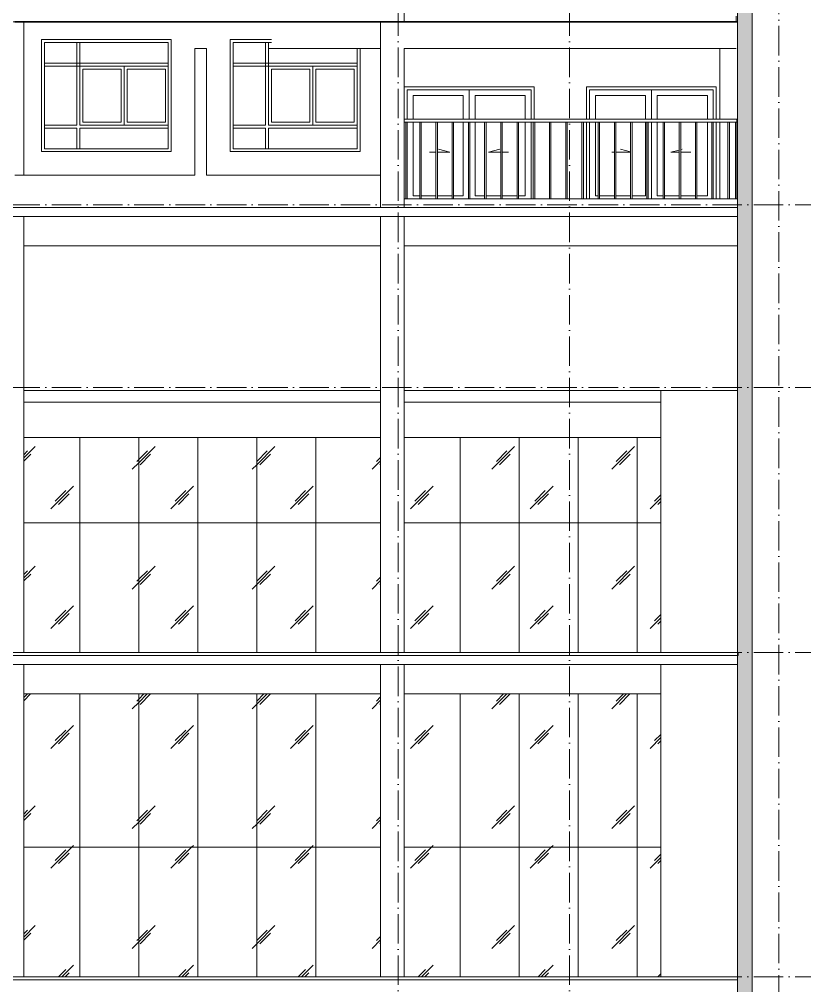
# Model space of a CAD drawing. Header units: millimetres. Extents: x -12680 to 112808, y -16580 to 93550.
# Drawn here: x 10576 to 23889, y 5350 to 21745 of the extents above; entities that cross this region are included whole.
import ezdxf

# ---------------------------------------------------------------- set-up
doc = ezdxf.new("R2010")
doc.units = ezdxf.units.MM
doc.linetypes.add('Grid Line', pattern=[14, 10, -2, 0, -2])
for name, color, linetype, lineweight in [('CUA', 31, 'Continuous', 9), ('HATCH-TUONG', 152, 'Continuous', 9), ('KINH', 152, 'Continuous', 5), ('NET CAT', 3, 'Continuous', 5), ('NET CATConcrete', 3, 'Continuous', 5), ('NET THAY 1', 41, 'Continuous', 5), ('NET THAY 2', 55, 'Continuous', 5), ('NET-CAT', 3, 'Continuous', 9), ('NET-THAY', 2, 'Continuous', 15), ('TRUC', 225, 'Continuous', 5)]:
    doc.layers.add(name, color=color, linetype=linetype, lineweight=lineweight)
pattern_1 = [(45, (43100.6, 40601.6), (0, 2032), [253.59, -2620.09]), (45, (43045.4, 40656.7), (0, 2032), [253.59, -2620.09]), (45, (42969.5, 40525.7), (0, 2032), [546.2, -2327.48]), (45, (41718.8, 41963), (0, 2032), [253.59, -2620.09]), (45, (41663.6, 42018.2), (0, 2032), [253.59, -2620.09]), (45, (41587.8, 41887.1), (0, 2032), [546.2, -2327.48])]

# ---------------------------------------------------------------- blocks, each defined once
blk = doc.blocks.new('System Panel - Glazed-V70-MẶT CẮT B-B')
at = {"layer": 'KINH'}
h = blk.add_hatch(dxfattribs=at)
h.set_pattern_fill('FP_5', color=256, style=0, pattern_type=2)
h.set_pattern_definition(pattern_1)
h.paths.add_polyline_path([(11600, 5500), (11600, 7700), (10651, 7700), (10651, 5500)], flags=0)
at = {"layer": 'KINH', "color": 7}
for p, q in [((11600, 7700), (10651, 7700)), ((11600, 5500), (11600, 7700))]:
    blk.add_line(p, q, dxfattribs=at)
blk = doc.blocks.new('System Panel - Glazed-V71-MẶT CẮT B-B')
at = {"layer": 'KINH'}
h = blk.add_hatch(dxfattribs=at)
h.set_pattern_fill('FP_5', color=256, style=0, pattern_type=2)
h.set_pattern_definition(pattern_1)
h.paths.add_polyline_path([(18051, 5500), (18051, 7700), (17101, 7700), (17101, 5500)], flags=0)
at = {"layer": 'KINH', "color": 7}
for p, q in [((18051, 7700), (17101, 7700)), ((18051, 5500), (18051, 7700))]:
    blk.add_line(p, q, dxfattribs=at)
blk = doc.blocks.new('System Panel - Glazed-V75-MẶT CẮT B-B')
at = {"layer": 'KINH'}
h = blk.add_hatch(dxfattribs=at)
h.set_pattern_fill('FP_5', color=256, style=0, pattern_type=2)
h.set_pattern_definition(pattern_1)
h.paths.add_polyline_path([(12600, 5500), (12600, 7700), (11600, 7700), (11600, 5500)], flags=0)
at = {"layer": 'KINH', "color": 7}
for p, q in [((12600, 7700), (11600, 7700)), ((11600, 7700), (11600, 5500)), ((12600, 5500), (12600, 7700))]:
    blk.add_line(p, q, dxfattribs=at)
blk = doc.blocks.new('System Panel - Glazed-V76-MẶT CẮT B-B')
at = {"layer": 'KINH'}
h = blk.add_hatch(dxfattribs=at)
h.set_pattern_fill('FP_5', color=256, style=0, pattern_type=2)
h.set_pattern_definition(pattern_1)
h.paths.add_polyline_path([(13600, 5500), (13600, 7700), (12600, 7700), (12600, 5500)], flags=0)
at = {"layer": 'KINH', "color": 7}
for p, q in [((13600, 7700), (12600, 7700)), ((12600, 7700), (12600, 5500)), ((13600, 5500), (13600, 7700))]:
    blk.add_line(p, q, dxfattribs=at)
blk = doc.blocks.new('System Panel - Glazed-V77-MẶT CẮT B-B')
at = {"layer": 'KINH'}
h = blk.add_hatch(dxfattribs=at)
h.set_pattern_fill('FP_5', color=256, style=0, pattern_type=2)
h.set_pattern_definition(pattern_1)
h.paths.add_polyline_path([(14600, 5500), (14600, 7700), (13600, 7700), (13600, 5500)], flags=0)
at = {"layer": 'KINH', "color": 7}
for p, q in [((14600, 7700), (13600, 7700)), ((13600, 7700), (13600, 5500)), ((14600, 5500), (14600, 7700))]:
    blk.add_line(p, q, dxfattribs=at)
blk = doc.blocks.new('System Panel - Glazed-V78-MẶT CẮT B-B')
at = {"layer": 'KINH'}
h = blk.add_hatch(dxfattribs=at)
h.set_pattern_fill('FP_5', color=256, style=0, pattern_type=2)
h.set_pattern_definition(pattern_1)
h.paths.add_polyline_path([(15600, 5500), (15600, 7700), (14600, 7700), (14600, 5500)], flags=0)
at = {"layer": 'KINH', "color": 7}
for p, q in [((15600, 7700), (14600, 7700)), ((14600, 7700), (14600, 5500)), ((15600, 5500), (15600, 7700))]:
    blk.add_line(p, q, dxfattribs=at)
blk = doc.blocks.new('System Panel - Glazed-523572-MẶT CẮT B-B')
at = {"layer": 'KINH'}
h = blk.add_hatch(dxfattribs=at)
h.set_pattern_fill('FP_5', color=256, style=0, pattern_type=2)
h.set_pattern_definition(pattern_1)
h.paths.add_polyline_path([(16600, 5500), (16701, 5500), (16701, 7700), (15600, 7700), (15600, 5500)], flags=0)
at = {"layer": 'KINH', "color": 7}
for p, q in [((16600, 7700), (15600, 7700)), ((15600, 7700), (15600, 5500)), ((16701, 7700), (16600, 7700))]:
    blk.add_line(p, q, dxfattribs=at)
blk = doc.blocks.new('System Panel - Glazed-V79-MẶT CẮT B-B')
at = {"layer": 'KINH'}
h = blk.add_hatch(dxfattribs=at)
h.set_pattern_fill('FP_5', color=256, style=0, pattern_type=2)
h.set_pattern_definition(pattern_1)
h.paths.add_polyline_path([(19051, 5500), (19051, 7700), (18051, 7700), (18051, 5500)], flags=0)
at = {"layer": 'KINH', "color": 7}
for p, q in [((19051, 7700), (18051, 7700)), ((18051, 7700), (18051, 5500)), ((19051, 5500), (19051, 7700))]:
    blk.add_line(p, q, dxfattribs=at)
blk = doc.blocks.new('System Panel - Glazed-V80-MẶT CẮT B-B')
at = {"layer": 'KINH'}
h = blk.add_hatch(dxfattribs=at)
h.set_pattern_fill('FP_5', color=256, style=0, pattern_type=2)
h.set_pattern_definition(pattern_1)
h.paths.add_polyline_path([(20051, 5500), (20051, 7700), (19051, 7700), (19051, 5500)], flags=0)
at = {"layer": 'KINH', "color": 7}
for p, q in [((20051, 7700), (19051, 7700)), ((19051, 7700), (19051, 5500)), ((20051, 5500), (20051, 7700))]:
    blk.add_line(p, q, dxfattribs=at)
blk = doc.blocks.new('System Panel - Glazed-V81-MẶT CẮT B-B')
at = {"layer": 'KINH'}
h = blk.add_hatch(dxfattribs=at)
h.set_pattern_fill('FP_5', color=256, style=0, pattern_type=2)
h.set_pattern_definition(pattern_1)
h.paths.add_polyline_path([(21051, 5500), (21051, 7700), (20051, 7700), (20051, 5500)], flags=0)
at = {"layer": 'KINH', "color": 7}
for p, q in [((21051, 7700), (20051, 7700)), ((20051, 7700), (20051, 5500)), ((21051, 5500), (21051, 7700))]:
    blk.add_line(p, q, dxfattribs=at)
blk = doc.blocks.new('System Panel - Glazed-V82-MẶT CẮT B-B')
at = {"layer": 'KINH'}
h = blk.add_hatch(dxfattribs=at)
h.set_pattern_fill('FP_5', color=256, style=0, pattern_type=2)
h.set_pattern_definition(pattern_1)
h.paths.add_polyline_path([(21051, 5500), (21451, 5500), (21451, 7700), (21051, 7700)], flags=0)
at = {"layer": 'KINH', "color": 7}
for p, q in [((21451, 7700), (21051, 7700)), ((21051, 7700), (21051, 5500))]:
    blk.add_line(p, q, dxfattribs=at)
blk = doc.blocks.new('System Panel - Glazed-V85-MẶT CẮT B-B')
at = {"layer": 'KINH'}
h = blk.add_hatch(dxfattribs=at)
h.set_pattern_fill('FP_5', color=256, style=0, pattern_type=2)
h.set_pattern_definition(pattern_1)
h.paths.add_polyline_path([(18051, 7700), (18051, 10300), (17101, 10300), (17101, 7700)], flags=0)
at = {"layer": 'KINH', "color": 7}
for p, q in [((18051, 7700), (18051, 10300)), ((17101, 7700), (18051, 7700))]:
    blk.add_line(p, q, dxfattribs=at)
blk = doc.blocks.new('System Panel - Glazed-V86-MẶT CẮT B-B')
at = {"layer": 'KINH'}
h = blk.add_hatch(dxfattribs=at)
h.set_pattern_fill('FP_5', color=256, style=0, pattern_type=2)
h.set_pattern_definition(pattern_1)
h.paths.add_polyline_path([(19051, 7700), (19051, 10300), (18051, 10300), (18051, 7700)], flags=0)
at = {"layer": 'KINH', "color": 7}
for p, q in [((18051, 10300), (18051, 7700)), ((19051, 7700), (19051, 10300)), ((18051, 7700), (19051, 7700))]:
    blk.add_line(p, q, dxfattribs=at)
blk = doc.blocks.new('System Panel - Glazed-V87-MẶT CẮT B-B')
at = {"layer": 'KINH'}
h = blk.add_hatch(dxfattribs=at)
h.set_pattern_fill('FP_5', color=256, style=0, pattern_type=2)
h.set_pattern_definition(pattern_1)
h.paths.add_polyline_path([(20051, 7700), (20051, 10300), (19051, 10300), (19051, 7700)], flags=0)
at = {"layer": 'KINH', "color": 7}
for p, q in [((19051, 10300), (19051, 7700)), ((20051, 7700), (20051, 10300)), ((19051, 7700), (20051, 7700))]:
    blk.add_line(p, q, dxfattribs=at)
blk = doc.blocks.new('System Panel - Glazed-V88-MẶT CẮT B-B')
at = {"layer": 'KINH'}
h = blk.add_hatch(dxfattribs=at)
h.set_pattern_fill('FP_5', color=256, style=0, pattern_type=2)
h.set_pattern_definition(pattern_1)
h.paths.add_polyline_path([(21051, 7700), (21051, 10300), (20051, 10300), (20051, 7700)], flags=0)
at = {"layer": 'KINH', "color": 7}
for p, q in [((20051, 10300), (20051, 7700)), ((21051, 7700), (21051, 10300)), ((20051, 7700), (21051, 7700))]:
    blk.add_line(p, q, dxfattribs=at)
blk = doc.blocks.new('System Panel - Glazed-V89-MẶT CẮT B-B')
at = {"layer": 'KINH'}
h = blk.add_hatch(dxfattribs=at)
h.set_pattern_fill('FP_5', color=256, style=0, pattern_type=2)
h.set_pattern_definition(pattern_1)
h.paths.add_polyline_path([(21051, 7700), (21451, 7700), (21451, 10300), (21051, 10300)], flags=0)
at = {"layer": 'KINH', "color": 7}
for p, q in [((21051, 10300), (21051, 7700)), ((21051, 7700), (21451, 7700))]:
    blk.add_line(p, q, dxfattribs=at)
blk = doc.blocks.new('System Panel - Glazed-V90-MẶT CẮT B-B')
at = {"layer": 'KINH'}
h = blk.add_hatch(dxfattribs=at)
h.set_pattern_fill('FP_5', color=256, style=0, pattern_type=2)
h.set_pattern_definition(pattern_1)
h.paths.add_polyline_path([(11600, 7700), (11600, 10300), (10651, 10300), (10651, 7700)], flags=0)
at = {"layer": 'KINH', "color": 7}
for p, q in [((11600, 7700), (11600, 10300)), ((10651, 7700), (11600, 7700))]:
    blk.add_line(p, q, dxfattribs=at)
blk = doc.blocks.new('System Panel - Glazed-V91-MẶT CẮT B-B')
at = {"layer": 'KINH'}
h = blk.add_hatch(dxfattribs=at)
h.set_pattern_fill('FP_5', color=256, style=0, pattern_type=2)
h.set_pattern_definition(pattern_1)
h.paths.add_polyline_path([(12600, 7700), (12600, 10300), (11600, 10300), (11600, 7700)], flags=0)
at = {"layer": 'KINH', "color": 7}
for p, q in [((11600, 10300), (11600, 7700)), ((12600, 7700), (12600, 10300)), ((11600, 7700), (12600, 7700))]:
    blk.add_line(p, q, dxfattribs=at)
blk = doc.blocks.new('System Panel - Glazed-V92-MẶT CẮT B-B')
at = {"layer": 'KINH'}
h = blk.add_hatch(dxfattribs=at)
h.set_pattern_fill('FP_5', color=256, style=0, pattern_type=2)
h.set_pattern_definition(pattern_1)
h.paths.add_polyline_path([(13600, 7700), (13600, 10300), (12600, 10300), (12600, 7700)], flags=0)
at = {"layer": 'KINH', "color": 7}
for p, q in [((12600, 10300), (12600, 7700)), ((13600, 7700), (13600, 10300)), ((12600, 7700), (13600, 7700))]:
    blk.add_line(p, q, dxfattribs=at)
blk = doc.blocks.new('System Panel - Glazed-V93-MẶT CẮT B-B')
at = {"layer": 'KINH'}
h = blk.add_hatch(dxfattribs=at)
h.set_pattern_fill('FP_5', color=256, style=0, pattern_type=2)
h.set_pattern_definition(pattern_1)
h.paths.add_polyline_path([(14600, 7700), (14600, 10300), (13600, 10300), (13600, 7700)], flags=0)
at = {"layer": 'KINH', "color": 7}
for p, q in [((13600, 10300), (13600, 7700)), ((14600, 7700), (14600, 10300)), ((13600, 7700), (14600, 7700))]:
    blk.add_line(p, q, dxfattribs=at)
blk = doc.blocks.new('System Panel - Glazed-V94-MẶT CẮT B-B')
at = {"layer": 'KINH'}
h = blk.add_hatch(dxfattribs=at)
h.set_pattern_fill('FP_5', color=256, style=0, pattern_type=2)
h.set_pattern_definition(pattern_1)
h.paths.add_polyline_path([(15600, 7700), (15600, 10300), (14600, 10300), (14600, 7700)], flags=0)
at = {"layer": 'KINH', "color": 7}
for p, q in [((14600, 10300), (14600, 7700)), ((15600, 7700), (15600, 10300)), ((14600, 7700), (15600, 7700))]:
    blk.add_line(p, q, dxfattribs=at)
blk = doc.blocks.new('System Panel - Glazed-523573-MẶT CẮT B-B')
at = {"layer": 'KINH'}
h = blk.add_hatch(dxfattribs=at)
h.set_pattern_fill('FP_5', color=256, style=0, pattern_type=2)
h.set_pattern_definition(pattern_1)
h.paths.add_polyline_path([(16701, 7700), (16701, 10300), (15600, 10300), (15600, 7700), (16600, 7700)], flags=0)
at = {"layer": 'KINH', "color": 7}
for p, q in [((15600, 10300), (15600, 7700)), ((15600, 7700), (16600, 7700)), ((16600, 7700), (16701, 7700))]:
    blk.add_line(p, q, dxfattribs=at)
blk = doc.blocks.new('System Panel - Glazed-V162-MẶT CẮT B-B')
at = {"layer": 'KINH'}
h = blk.add_hatch(dxfattribs=at)
h.set_pattern_fill('FP_5', color=256, style=0, pattern_type=2)
h.set_pattern_definition(pattern_1)
h.paths.add_polyline_path([(11601, 11000), (11601, 13200), (10651, 13200), (10651, 11000)], flags=0)
at = {"layer": 'KINH', "color": 7}
for p, q in [((11601, 13200), (10651, 13200)), ((11601, 11000), (11601, 13200))]:
    blk.add_line(p, q, dxfattribs=at)
blk = doc.blocks.new('System Panel - Glazed-V163-MẶT CẮT B-B')
at = {"layer": 'KINH'}
h = blk.add_hatch(dxfattribs=at)
h.set_pattern_fill('FP_5', color=256, style=0, pattern_type=2)
h.set_pattern_definition(pattern_1)
h.paths.add_polyline_path([(18050, 11000), (18050, 13200), (17101, 13200), (17101, 11000)], flags=0)
at = {"layer": 'KINH', "color": 7}
for p, q in [((18050, 13200), (17101, 13200)), ((18050, 11000), (18050, 13200))]:
    blk.add_line(p, q, dxfattribs=at)
blk = doc.blocks.new('System Panel - Glazed-V168-MẶT CẮT B-B')
at = {"layer": 'KINH'}
h = blk.add_hatch(dxfattribs=at)
h.set_pattern_fill('FP_5', color=256, style=0, pattern_type=2)
h.set_pattern_definition(pattern_1)
h.paths.add_polyline_path([(12601, 11000), (12601, 13200), (11601, 13200), (11601, 11000)], flags=0)
at = {"layer": 'KINH', "color": 7}
for p, q in [((12601, 13200), (11601, 13200)), ((11601, 13200), (11601, 11000)), ((12601, 11000), (12601, 13200))]:
    blk.add_line(p, q, dxfattribs=at)
blk = doc.blocks.new('System Panel - Glazed-V169-MẶT CẮT B-B')
at = {"layer": 'KINH'}
h = blk.add_hatch(dxfattribs=at)
h.set_pattern_fill('FP_5', color=256, style=0, pattern_type=2)
h.set_pattern_definition(pattern_1)
h.paths.add_polyline_path([(13601, 11000), (13601, 13200), (12601, 13200), (12601, 11000)], flags=0)
at = {"layer": 'KINH', "color": 7}
for p, q in [((13601, 13200), (12601, 13200)), ((12601, 13200), (12601, 11000)), ((13601, 11000), (13601, 13200))]:
    blk.add_line(p, q, dxfattribs=at)
blk = doc.blocks.new('System Panel - Glazed-V170-MẶT CẮT B-B')
at = {"layer": 'KINH'}
h = blk.add_hatch(dxfattribs=at)
h.set_pattern_fill('FP_5', color=256, style=0, pattern_type=2)
h.set_pattern_definition(pattern_1)
h.paths.add_polyline_path([(14601, 11000), (14601, 13200), (13601, 13200), (13601, 11000)], flags=0)
at = {"layer": 'KINH', "color": 7}
for p, q in [((14601, 13200), (13601, 13200)), ((13601, 13200), (13601, 11000)), ((14601, 11000), (14601, 13200))]:
    blk.add_line(p, q, dxfattribs=at)
blk = doc.blocks.new('System Panel - Glazed-V171-MẶT CẮT B-B')
at = {"layer": 'KINH'}
h = blk.add_hatch(dxfattribs=at)
h.set_pattern_fill('FP_5', color=256, style=0, pattern_type=2)
h.set_pattern_definition(pattern_1)
h.paths.add_polyline_path([(15601, 11000), (15601, 13200), (14601, 13200), (14601, 11000)], flags=0)
at = {"layer": 'KINH', "color": 7}
for p, q in [((15601, 13200), (14601, 13200)), ((14601, 13200), (14601, 11000)), ((15601, 11000), (15601, 13200))]:
    blk.add_line(p, q, dxfattribs=at)
blk = doc.blocks.new('System Panel - Glazed-523004-MẶT CẮT B-B')
at = {"layer": 'KINH'}
h = blk.add_hatch(dxfattribs=at)
h.set_pattern_fill('FP_5', color=256, style=0, pattern_type=2)
h.set_pattern_definition(pattern_1)
h.paths.add_polyline_path([(16601, 11000), (16701, 11000), (16701, 13200), (15601, 13200), (15601, 11000)], flags=0)
at = {"layer": 'KINH', "color": 7}
for p, q in [((16601, 13200), (15601, 13200)), ((15601, 13200), (15601, 11000)), ((16701, 13200), (16601, 13200))]:
    blk.add_line(p, q, dxfattribs=at)
blk = doc.blocks.new('System Panel - Glazed-V172-MẶT CẮT B-B')
at = {"layer": 'KINH'}
h = blk.add_hatch(dxfattribs=at)
h.set_pattern_fill('FP_5', color=256, style=0, pattern_type=2)
h.set_pattern_definition(pattern_1)
h.paths.add_polyline_path([(19050, 11000), (19050, 13200), (18050, 13200), (18050, 11000)], flags=0)
at = {"layer": 'KINH', "color": 7}
for p, q in [((19050, 13200), (18050, 13200)), ((18050, 13200), (18050, 11000)), ((19050, 11000), (19050, 13200))]:
    blk.add_line(p, q, dxfattribs=at)
blk = doc.blocks.new('System Panel - Glazed-V173-MẶT CẮT B-B')
at = {"layer": 'KINH'}
h = blk.add_hatch(dxfattribs=at)
h.set_pattern_fill('FP_5', color=256, style=0, pattern_type=2)
h.set_pattern_definition(pattern_1)
h.paths.add_polyline_path([(20050, 11000), (20050, 13200), (19050, 13200), (19050, 11000)], flags=0)
at = {"layer": 'KINH', "color": 7}
for p, q in [((20050, 13200), (19050, 13200)), ((19050, 13200), (19050, 11000)), ((20050, 11000), (20050, 13200))]:
    blk.add_line(p, q, dxfattribs=at)
blk = doc.blocks.new('System Panel - Glazed-V174-MẶT CẮT B-B')
at = {"layer": 'KINH'}
h = blk.add_hatch(dxfattribs=at)
h.set_pattern_fill('FP_5', color=256, style=0, pattern_type=2)
h.set_pattern_definition(pattern_1)
h.paths.add_polyline_path([(21050, 11000), (21050, 13200), (20050, 13200), (20050, 11000)], flags=0)
at = {"layer": 'KINH', "color": 7}
for p, q in [((21050, 13200), (20050, 13200)), ((20050, 13200), (20050, 11000)), ((21050, 11000), (21050, 13200))]:
    blk.add_line(p, q, dxfattribs=at)
blk = doc.blocks.new('System Panel - Glazed-V175-MẶT CẮT B-B')
at = {"layer": 'KINH'}
h = blk.add_hatch(dxfattribs=at)
h.set_pattern_fill('FP_5', color=256, style=0, pattern_type=2)
h.set_pattern_definition(pattern_1)
h.paths.add_polyline_path([(21050, 11000), (21451, 11000), (21451, 13200), (21050, 13200)], flags=0)
at = {"layer": 'KINH', "color": 7}
for p, q in [((21451, 13200), (21050, 13200)), ((21050, 13200), (21050, 11000))]:
    blk.add_line(p, q, dxfattribs=at)
blk = doc.blocks.new('System Panel - Glazed-V179-MẶT CẮT B-B')
at = {"layer": 'KINH'}
h = blk.add_hatch(dxfattribs=at)
h.set_pattern_fill('FP_5', color=256, style=0, pattern_type=2)
h.set_pattern_definition(pattern_1)
h.paths.add_polyline_path([(18050, 13200), (18050, 14650), (17101, 14650), (17101, 13200)], flags=0)
at = {"layer": 'KINH', "color": 7}
for p, q in [((18050, 13200), (18050, 14650)), ((17101, 13200), (18050, 13200))]:
    blk.add_line(p, q, dxfattribs=at)
blk = doc.blocks.new('System Panel - Glazed-V180-MẶT CẮT B-B')
at = {"layer": 'KINH'}
h = blk.add_hatch(dxfattribs=at)
h.set_pattern_fill('FP_5', color=256, style=0, pattern_type=2)
h.set_pattern_definition(pattern_1)
h.paths.add_polyline_path([(19050, 13200), (19050, 14650), (18050, 14650), (18050, 13200)], flags=0)
at = {"layer": 'KINH', "color": 7}
for p, q in [((18050, 14650), (18050, 13200)), ((19050, 13200), (19050, 14650)), ((18050, 13200), (19050, 13200))]:
    blk.add_line(p, q, dxfattribs=at)
blk = doc.blocks.new('System Panel - Glazed-V181-MẶT CẮT B-B')
at = {"layer": 'KINH'}
h = blk.add_hatch(dxfattribs=at)
h.set_pattern_fill('FP_5', color=256, style=0, pattern_type=2)
h.set_pattern_definition(pattern_1)
h.paths.add_polyline_path([(20050, 13200), (20050, 14650), (19050, 14650), (19050, 13200)], flags=0)
at = {"layer": 'KINH', "color": 7}
for p, q in [((19050, 14650), (19050, 13200)), ((20050, 13200), (20050, 14650)), ((19050, 13200), (20050, 13200))]:
    blk.add_line(p, q, dxfattribs=at)
blk = doc.blocks.new('System Panel - Glazed-V182-MẶT CẮT B-B')
at = {"layer": 'KINH'}
h = blk.add_hatch(dxfattribs=at)
h.set_pattern_fill('FP_5', color=256, style=0, pattern_type=2)
h.set_pattern_definition(pattern_1)
h.paths.add_polyline_path([(21050, 13200), (21050, 14650), (20050, 14650), (20050, 13200)], flags=0)
at = {"layer": 'KINH', "color": 7}
for p, q in [((20050, 14650), (20050, 13200)), ((21050, 13200), (21050, 14650)), ((20050, 13200), (21050, 13200))]:
    blk.add_line(p, q, dxfattribs=at)
blk = doc.blocks.new('System Panel - Glazed-V183-MẶT CẮT B-B')
at = {"layer": 'KINH'}
h = blk.add_hatch(dxfattribs=at)
h.set_pattern_fill('FP_5', color=256, style=0, pattern_type=2)
h.set_pattern_definition(pattern_1)
h.paths.add_polyline_path([(21050, 13200), (21451, 13200), (21451, 14650), (21050, 14650)], flags=0)
at = {"layer": 'KINH', "color": 7}
for p, q in [((21050, 14650), (21050, 13200)), ((21050, 13200), (21451, 13200))]:
    blk.add_line(p, q, dxfattribs=at)
blk = doc.blocks.new('System Panel - Glazed-V184-MẶT CẮT B-B')
at = {"layer": 'KINH'}
h = blk.add_hatch(dxfattribs=at)
h.set_pattern_fill('FP_5', color=256, style=0, pattern_type=2)
h.set_pattern_definition(pattern_1)
h.paths.add_polyline_path([(11601, 13200), (11601, 14650), (10651, 14650), (10651, 13200)], flags=0)
at = {"layer": 'KINH', "color": 7}
for p, q in [((11601, 13200), (11601, 14650)), ((10651, 13200), (11601, 13200))]:
    blk.add_line(p, q, dxfattribs=at)
blk = doc.blocks.new('System Panel - Glazed-V185-MẶT CẮT B-B')
at = {"layer": 'KINH'}
h = blk.add_hatch(dxfattribs=at)
h.set_pattern_fill('FP_5', color=256, style=0, pattern_type=2)
h.set_pattern_definition(pattern_1)
h.paths.add_polyline_path([(12601, 13200), (12601, 14650), (11601, 14650), (11601, 13200)], flags=0)
at = {"layer": 'KINH', "color": 7}
for p, q in [((11601, 14650), (11601, 13200)), ((12601, 13200), (12601, 14650)), ((11601, 13200), (12601, 13200))]:
    blk.add_line(p, q, dxfattribs=at)
blk = doc.blocks.new('System Panel - Glazed-V186-MẶT CẮT B-B')
at = {"layer": 'KINH'}
h = blk.add_hatch(dxfattribs=at)
h.set_pattern_fill('FP_5', color=256, style=0, pattern_type=2)
h.set_pattern_definition(pattern_1)
h.paths.add_polyline_path([(13601, 13200), (13601, 14650), (12601, 14650), (12601, 13200)], flags=0)
at = {"layer": 'KINH', "color": 7}
for p, q in [((12601, 14650), (12601, 13200)), ((13601, 13200), (13601, 14650)), ((12601, 13200), (13601, 13200))]:
    blk.add_line(p, q, dxfattribs=at)
blk = doc.blocks.new('System Panel - Glazed-V187-MẶT CẮT B-B')
at = {"layer": 'KINH'}
h = blk.add_hatch(dxfattribs=at)
h.set_pattern_fill('FP_5', color=256, style=0, pattern_type=2)
h.set_pattern_definition(pattern_1)
h.paths.add_polyline_path([(14601, 13200), (14601, 14650), (13601, 14650), (13601, 13200)], flags=0)
at = {"layer": 'KINH', "color": 7}
for p, q in [((13601, 14650), (13601, 13200)), ((14601, 13200), (14601, 14650)), ((13601, 13200), (14601, 13200))]:
    blk.add_line(p, q, dxfattribs=at)
blk = doc.blocks.new('System Panel - Glazed-V188-MẶT CẮT B-B')
at = {"layer": 'KINH'}
h = blk.add_hatch(dxfattribs=at)
h.set_pattern_fill('FP_5', color=256, style=0, pattern_type=2)
h.set_pattern_definition(pattern_1)
h.paths.add_polyline_path([(15601, 13200), (15601, 14650), (14601, 14650), (14601, 13200)], flags=0)
at = {"layer": 'KINH', "color": 7}
for p, q in [((14601, 14650), (14601, 13200)), ((15601, 13200), (15601, 14650)), ((14601, 13200), (15601, 13200))]:
    blk.add_line(p, q, dxfattribs=at)
blk = doc.blocks.new('System Panel - Glazed-610719-MẶT CẮT B-B')
at = {"layer": 'KINH'}
h = blk.add_hatch(dxfattribs=at)
h.set_pattern_fill('FP_5', color=256, style=0, pattern_type=2)
h.set_pattern_definition(pattern_1)
h.paths.add_polyline_path([(15601, 13200), (16701, 13200), (16701, 14650), (15601, 14650)], flags=0)
at = {"layer": 'KINH', "color": 7}
for p, q in [((15601, 14650), (15601, 13200)), ((15601, 13200), (16601, 13200)), ((16601, 13200), (16701, 13200))]:
    blk.add_line(p, q, dxfattribs=at)
blk = doc.blocks.new('ALC1807-ASCENT PLAZA-TANG 1_2_rvt-1-MẶT CẮT B-B')
at = {"layer": 'NET-CAT', "lineweight": 15}
for p, q in [((22761, 11000), (2881, 11000)), ((22761, 10950), (22761, 11000)), ((2881, 10950), (22761, 10950)), ((22751, 5500), (2896, 5500)), ((2896, 5450), (22751, 5450)), ((22751, 5450), (22751, 5500))]:
    blk.add_line(p, q, dxfattribs=at)
at = {"layer": 'NET-THAY', "color": 10}
for p, q in [((10651, 15450), (16701, 15450)), ((17101, 15450), (21451, 15450)), ((21451, 11000), (21451, 15450)), ((21451, 15450), (21651, 15450)), ((22751, 15450), (21651, 15450)), ((21451, 5500), (21451, 10800))]:
    blk.add_line(p, q, dxfattribs=at)
at = {"color": 250, "lineweight": 9}
for name in ['System Panel - Glazed-V184-MẶT CẮT B-B', 'System Panel - Glazed-V185-MẶT CẮT B-B', 'System Panel - Glazed-V186-MẶT CẮT B-B', 'System Panel - Glazed-V187-MẶT CẮT B-B', 'System Panel - Glazed-V188-MẶT CẮT B-B', 'System Panel - Glazed-610719-MẶT CẮT B-B', 'System Panel - Glazed-V179-MẶT CẮT B-B', 'System Panel - Glazed-V180-MẶT CẮT B-B', 'System Panel - Glazed-V181-MẶT CẮT B-B', 'System Panel - Glazed-V182-MẶT CẮT B-B', 'System Panel - Glazed-V183-MẶT CẮT B-B', 'System Panel - Glazed-V162-MẶT CẮT B-B', 'System Panel - Glazed-V168-MẶT CẮT B-B', 'System Panel - Glazed-V169-MẶT CẮT B-B', 'System Panel - Glazed-V170-MẶT CẮT B-B', 'System Panel - Glazed-V171-MẶT CẮT B-B', 'System Panel - Glazed-523004-MẶT CẮT B-B', 'System Panel - Glazed-V163-MẶT CẮT B-B', 'System Panel - Glazed-V172-MẶT CẮT B-B', 'System Panel - Glazed-V173-MẶT CẮT B-B', 'System Panel - Glazed-V174-MẶT CẮT B-B', 'System Panel - Glazed-V175-MẶT CẮT B-B', 'System Panel - Glazed-V90-MẶT CẮT B-B', 'System Panel - Glazed-V91-MẶT CẮT B-B', 'System Panel - Glazed-V92-MẶT CẮT B-B', 'System Panel - Glazed-V93-MẶT CẮT B-B', 'System Panel - Glazed-V94-MẶT CẮT B-B', 'System Panel - Glazed-523573-MẶT CẮT B-B', 'System Panel - Glazed-V85-MẶT CẮT B-B', 'System Panel - Glazed-V86-MẶT CẮT B-B', 'System Panel - Glazed-V87-MẶT CẮT B-B', 'System Panel - Glazed-V88-MẶT CẮT B-B', 'System Panel - Glazed-V89-MẶT CẮT B-B', 'System Panel - Glazed-V70-MẶT CẮT B-B', 'System Panel - Glazed-V75-MẶT CẮT B-B', 'System Panel - Glazed-V76-MẶT CẮT B-B', 'System Panel - Glazed-V77-MẶT CẮT B-B', 'System Panel - Glazed-V78-MẶT CẮT B-B', 'System Panel - Glazed-523572-MẶT CẮT B-B', 'System Panel - Glazed-V71-MẶT CẮT B-B', 'System Panel - Glazed-V79-MẶT CẮT B-B', 'System Panel - Glazed-V80-MẶT CẮT B-B', 'System Panel - Glazed-V81-MẶT CẮT B-B', 'System Panel - Glazed-V82-MẶT CẮT B-B']:
    blk.add_blockref(name, (0, 0), dxfattribs=at)
blk = doc.blocks.new('CUA LO GIA _LUA_ - CUA LO GIA _LUA_-842744-MẶT CẮT B-B')
at = {"layer": 'CUA', "color": 250}
for p, q in [((19301, 20600), (17101, 20600)), ((18201, 20550), (17151, 20550)), ((17151, 20050), (17151, 20550)), ((17151, 20550), (17151, 20050)), ((17151, 20550), (19251, 20550)), ((18201, 20550), (18201, 20050)), ((19251, 20050), (19251, 20550)), ((19301, 20600), (19301, 20050)), ((17251, 20450), (17251, 20050)), ((17251, 20450), (18101, 20450)), ((18101, 20050), (18101, 20450)), ((18301, 20450), (19151, 20450)), ((18301, 20450), (18301, 20050)), ((19151, 20050), (19151, 20450)), ((17151, 18700), (17151, 20000)), ((17151, 20000), (17151, 18700)), ((17251, 20000), (17251, 18750)), ((18101, 18750), (18101, 20000)), ((18301, 20000), (18301, 18750)), ((19151, 18750), (19151, 20000)), ((19251, 18700), (19251, 20000)), ((17872, 19489), (17679, 19540)), ((18529, 19489), (18722, 19540)), ((17532, 19489), (17638, 19489)), ((17663, 19489), (17872, 19489)), ((18738, 19489), (18529, 19489)), ((18869, 19489), (18763, 19489)), ((17251, 18750), (17363, 18750)), ((17388, 18750), (17638, 18750)), ((17663, 18750), (17913, 18750)), ((17938, 18750), (18101, 18750)), ((18301, 18750), (18463, 18750)), ((18488, 18750), (18738, 18750)), ((18763, 18750), (19013, 18750)), ((19038, 18750), (19151, 18750))]:
    blk.add_line(p, q, dxfattribs=at)
blk = doc.blocks.new('CUA LO GIA _LUA_ - CUA LO GIA _LUA_-V284-MẶT CẮT B-B')
at = {"layer": 'CUA', "color": 250}
for p, q in [((22391, 20600), (20191, 20600)), ((20191, 20050), (20191, 20600)), ((21291, 20550), (20241, 20550)), ((20241, 20050), (20241, 20550)), ((20241, 20550), (20241, 20050)), ((20241, 20550), (22341, 20550)), ((21291, 20550), (21291, 20050)), ((22341, 20050), (22341, 20550)), ((22391, 20600), (22391, 20050)), ((20341, 20450), (20341, 20050)), ((20341, 20450), (21191, 20450)), ((21191, 20050), (21191, 20450)), ((21391, 20450), (22241, 20450)), ((21391, 20450), (21391, 20050)), ((22241, 20050), (22241, 20450)), ((20191, 18700), (20191, 20000)), ((20241, 18700), (20241, 20000)), ((20241, 20000), (20241, 18700)), ((20341, 20000), (20341, 18750)), ((21191, 18750), (21191, 20000)), ((21291, 20000), (21291, 18700)), ((21391, 20000), (21391, 18750)), ((22241, 18750), (22241, 20000)), ((22341, 18700), (22341, 20000)), ((22391, 20000), (22391, 18700)), ((20938, 19495), (20769, 19540)), ((21619, 19489), (21763, 19527)), ((21788, 19534), (21812, 19540)), ((20623, 19489), (20663, 19489)), ((20688, 19489), (20938, 19489)), ((21763, 19489), (21619, 19489)), ((21959, 19489), (21788, 19489)), ((20341, 18750), (20388, 18750)), ((20413, 18750), (20663, 18750)), ((20688, 18750), (20938, 18750)), ((20963, 18750), (21191, 18750)), ((21391, 18750), (21488, 18750)), ((21513, 18750), (21763, 18750)), ((21788, 18750), (22038, 18750)), ((22063, 18750), (22241, 18750))]:
    blk.add_line(p, q, dxfattribs=at)
blk = doc.blocks.new('X-PHONG NGU 2 - X-PHONG NGU 2_Recovery_ 3-656458-MẶT CẮT B-B')
at = {"layer": 'CUA', "color": 250}
for p, q in [((14151, 21400), (14151, 19500)), ((14848, 21400), (14151, 21400)), ((14201, 21350), (14848, 21350)), ((14201, 19550), (14201, 21350)), ((14801, 21350), (14751, 21350)), ((14751, 21350), (14751, 19950)), ((14801, 19950), (14801, 21350)), ((16301, 21250), (16301, 19550)), ((16351, 19500), (16351, 21250)), ((16301, 21000), (14201, 21000)), ((14201, 21000), (14201, 20950)), ((16301, 20950), (16301, 21000)), ((14201, 20950), (16301, 20950)), ((15551, 20950), (14801, 20950)), ((14801, 20950), (14801, 19950)), ((14851, 20000), (14851, 20900)), ((14851, 20900), (15501, 20900)), ((15501, 20900), (15501, 20000)), ((15551, 19950), (15551, 20950)), ((15601, 20900), (16251, 20900)), ((15601, 20000), (15601, 20900)), ((16251, 20900), (16251, 20000)), ((14751, 19950), (14201, 19950)), ((14201, 19950), (14201, 19900)), ((14201, 19900), (14751, 19900)), ((14751, 19900), (14751, 19550)), ((14801, 19950), (15551, 19950)), ((16301, 19950), (14801, 19950)), ((14801, 19550), (14801, 19900)), ((14801, 19900), (16301, 19900)), ((15501, 20000), (14851, 20000)), ((16251, 20000), (15601, 20000)), ((16301, 19900), (16301, 19950)), ((16301, 19550), (14201, 19550)), ((14751, 19550), (14801, 19550)), ((14151, 19500), (16351, 19500))]:
    blk.add_line(p, q, dxfattribs=at)
blk = doc.blocks.new('Railing - 25mm-924614-MẶT CẮT B-B')
at = {"layer": 'NET THAY 2', "color": 7}
for p, q in [((22588, 18700), (22588, 20000)), ((22613, 18700), (22613, 20000))]:
    blk.add_line(p, q, dxfattribs=at)
blk = doc.blocks.new('Railing - 25mm-V285-MẶT CẮT B-B')
at = {"layer": 'NET THAY 2', "color": 7}
blk.add_line((17126, 18700), (17126, 20000), dxfattribs=at)
blk = doc.blocks.new('Railing - Railing-924885-MẶT CẮT B-B')
for name, p in [('Railing - 25mm-V285-MẶT CẮT B-B', (0, 0)), ('Railing - 25mm-924614-MẶT CẮT B-B', (-5225, 0)), ('Railing - 25mm-924614-MẶT CẮT B-B', (-4950, 0)), ('Railing - 25mm-924614-MẶT CẮT B-B', (-4675, 0)), ('Railing - 25mm-924614-MẶT CẮT B-B', (-4400, 0)), ('Railing - 25mm-924614-MẶT CẮT B-B', (-4125, 0)), ('Railing - 25mm-924614-MẶT CẮT B-B', (-3850, 0)), ('Railing - 25mm-924614-MẶT CẮT B-B', (-3575, 0)), ('Railing - 25mm-924614-MẶT CẮT B-B', (-3300, 0)), ('Railing - 25mm-924614-MẶT CẮT B-B', (-3025, 0)), ('Railing - 25mm-924614-MẶT CẮT B-B', (-2750, 0)), ('Railing - 25mm-924614-MẶT CẮT B-B', (-2475, 0)), ('Railing - 25mm-924614-MẶT CẮT B-B', (-2200, 0)), ('Railing - 25mm-924614-MẶT CẮT B-B', (-1925, 0)), ('Railing - 25mm-924614-MẶT CẮT B-B', (-1650, 0)), ('Railing - 25mm-924614-MẶT CẮT B-B', (-1375, 0)), ('Railing - 25mm-924614-MẶT CẮT B-B', (-1100, 0)), ('Railing - 25mm-924614-MẶT CẮT B-B', (-825, 0)), ('Railing - 25mm-924614-MẶT CẮT B-B', (-550, 0)), ('Railing - 25mm-924614-MẶT CẮT B-B', (-275, 0)), ('Railing - 25mm-924614-MẶT CẮT B-B', (0, 0)), ('Railing - 25mm-924614-MẶT CẮT B-B', (127, 0))]:
    blk.add_blockref(name, p)
blk = doc.blocks.new('Top Rail Type - Top Rail_Internal_-924886-MẶT CẮT B-B')
at = {"layer": 'NET THAY 1', "color": 7}
for p, q in [((22740, 20050), (17101, 20050)), ((22740, 20050), (22740, 20000)), ((22740, 20000), (17101, 20000))]:
    blk.add_line(p, q, dxfattribs=at)
blk = doc.blocks.new('X-PHONG NGU 2 - X-PHONG NGU 2_Recovery_ 3-V290-MẶT CẮT B-B')
at = {"layer": 'CUA', "color": 250}
for p, q in [((10951, 21400), (10951, 19500)), ((13151, 21400), (10951, 21400)), ((11001, 21350), (13101, 21350)), ((11001, 19550), (11001, 21350)), ((11601, 21350), (11551, 21350)), ((11551, 21350), (11551, 19950)), ((11601, 19950), (11601, 21350)), ((13101, 21350), (13101, 19550)), ((13151, 19500), (13151, 21400)), ((13101, 21000), (11001, 21000)), ((11001, 21000), (11001, 20950)), ((13101, 20950), (13101, 21000)), ((11001, 20950), (13101, 20950)), ((12351, 20950), (11601, 20950)), ((11601, 20950), (11601, 19950)), ((11651, 20000), (11651, 20900)), ((11651, 20900), (12301, 20900)), ((12301, 20900), (12301, 20000)), ((12351, 19950), (12351, 20950)), ((12401, 20900), (13051, 20900)), ((12401, 20000), (12401, 20900)), ((13051, 20900), (13051, 20000)), ((11551, 19950), (11001, 19950)), ((11001, 19950), (11001, 19900)), ((11001, 19900), (11551, 19900)), ((11551, 19900), (11551, 19550)), ((11601, 19950), (12351, 19950)), ((13101, 19950), (11601, 19950)), ((11601, 19550), (11601, 19900)), ((11601, 19900), (13101, 19900)), ((12301, 20000), (11651, 20000)), ((13051, 20000), (12401, 20000)), ((13101, 19900), (13101, 19950)), ((13101, 19550), (11001, 19550)), ((11551, 19550), (11601, 19550)), ((10951, 19500), (13151, 19500))]:
    blk.add_line(p, q, dxfattribs=at)
blk = doc.blocks.new('ALC1807-ASCENT PLAZA-TANG DIEN HINH_rvt-1-MẶT CẮT B-B')
at = {"layer": 'NET-THAY', "color": 10}
for p, q in [((10951, 19500), (10951, 21400)), ((10951, 21400), (13151, 21400)), ((13151, 21400), (13151, 19500)), ((14151, 19500), (14151, 21400)), ((14151, 21400), (14848, 21400)), ((13551, 19100), (13551, 21250)), ((13551, 21250), (13751, 21250)), ((13751, 21250), (13751, 19100)), ((16351, 21250), (16351, 19500)), ((22451, 21250), (22451, 20050)), ((17101, 20600), (19301, 20600)), ((19301, 20600), (19301, 20050)), ((20191, 20050), (20191, 20600)), ((20191, 20600), (22391, 20600)), ((22391, 20600), (22391, 20050)), ((20191, 18700), (20191, 20000)), ((22391, 20000), (22391, 18700)), ((22451, 20000), (22451, 18700)), ((13151, 19500), (10951, 19500)), ((16351, 19500), (14151, 19500)), ((13551, 19100), (10501, 19100)), ((16701, 19100), (13751, 19100)), ((16701, 18550), (16701, 19100)), ((22751, 18700), (17101, 18700)), ((17101, 18700), (17101, 18550))]:
    blk.add_line(p, q, dxfattribs=at)
at = {"color": 10, "lineweight": 15}
for name in ['X-PHONG NGU 2 - X-PHONG NGU 2_Recovery_ 3-V290-MẶT CẮT B-B', 'X-PHONG NGU 2 - X-PHONG NGU 2_Recovery_ 3-656458-MẶT CẮT B-B', 'CUA LO GIA _LUA_ - CUA LO GIA _LUA_-842744-MẶT CẮT B-B', 'CUA LO GIA _LUA_ - CUA LO GIA _LUA_-V284-MẶT CẮT B-B', 'Top Rail Type - Top Rail_Internal_-924886-MẶT CẮT B-B', 'Railing - Railing-924885-MẶT CẮT B-B']:
    blk.add_blockref(name, (0, 0), dxfattribs=at)
blk = doc.blocks.new('ALC1807-ASCENT PLAZA-TANG DIEN HINH-TANG 5_rvt-1-MẶT CẮT B-B')
at = {"layer": 'NET-THAY', "color": 130, "lineweight": 35}
for p, q in [((10501, 21700), (13651, 21700)), ((13651, 21700), (17101, 21700)), ((17101, 21700), (22751, 21700))]:
    blk.add_line(p, q, dxfattribs=at)

msp = doc.modelspace()

# ---------------------------------------------------------------- hatches: boundary and pattern name
at = {"layer": 'HATCH-TUONG', "lineweight": 5}
h = msp.add_hatch(dxfattribs=at)
h.set_pattern_fill('FP_1', color=256, style=0, pattern_type=2)
h.set_pattern_definition([(45, (41557.3, 40400), (-476.246, 476.246), []), (45, (41652.6, 40400), (-476.246, 476.246), []), (45, (41462.1, 40400), (-476.246, 476.246), []), (45, (41938.3, 40400), (-476.246, 476.246), []), (45, (42033.6, 40400), (-476.246, 476.246), []), (0, (41843.1, 40495.25), (0, 952.5), [95.25, -857.25]), (0, (41938.3, 40590.5), (0, 952.5), [95.25, -857.25]), (45, (41843.1, 40495.25), (0, 952.491), [134.684, -1212.342]), (45, (41938.3, 40495.25), (0, 952.491), [134.684, -1212.342]), (0, (41843.1, 40495.25), (0, 952.5), [95.25, -857.25]), (90, (41366.8, 40495.25), (-952.5, 6e-14), [95.25, -857.25]), (90, (41462.1, 40495.25), (-952.5, 6e-14), [190.5, -762]), (45, (41366.8, 40590.5), (0, 952.491), [134.684, -1212.342]), (90, (42224.1, 40781), (-952.5, 6e-14), [95.25, -857.25]), (0, (42128.8, 40781), (0, 952.5), [95.25, -857.25]), (45, (42128.8, 40781), (0, 952.491), [134.684, -1212.342]), (0, (42319.3, 40495.25), (0, 952.5), [95.25, -857.25]), (0, (42319.3, 40971.5), (0, 952.5), [95.25, -857.25]), (90, (42509.8, 41066.75), (-952.5, 6e-14), [95.25, -857.25]), (45, (42319.3, 40971.5), (0, 952.491), [269.367, -1077.659]), (45, (42414.6, 40971.5), (0, 952.491), [134.684, -1212.342]), (45, (42605.1, 41162), (0, 952.491), [134.684, -1212.342]), (0, (42605.1, 41257.25), (0, 952.5), [95.25, -857.25]), (90, (42605.1, 41162), (-952.5, 6e-14), [95.25, -857.25]), (0, (41938.3, 41162), (0, 952.5), [95.25, -857.25]), (0, (42128.8, 41257.25), (0, 952.5), [95.25, -857.25]), (90, (42033.6, 41162), (-952.5, 6e-14), [95.25, -857.25]), (90, (42128.8, 41162), (-952.5, 6e-14), [95.25, -857.25]), (45, (41938.3, 41162), (0, 952.491), [134.684, -1212.342]), (45, (42128.8, 41162), (0, 952.491), [134.684, -1212.342]), (135, (41581.06, 40614.8), (-952.491, 6e-14), [134.684, -1212.342]), (135, (41700.2, 40733.4), (-952.491, 6e-14), [134.684, -1212.342]), (135, (41771.64, 40804.8), (-952.491, 6e-14), [134.684, -1212.342]), (135, (41795.45, 40828.6), (-952.491, 6e-14), [134.684, -1212.342]), (135, (41843.1, 40876.25), (-952.491, 6e-14), [134.684, -1212.342]), (135, (41866.9, 40900.06), (-952.491, 6e-14), [134.684, -1212.342]), (135, (41938.3, 40971.5), (-952.491, 6e-14), [134.684, -1212.342]), (135, (41985.95, 41019.1), (-952.491, 6e-14), [134.684, -1212.342]), (45, (41581.06, 40614.8), (0, 952.491), [95.25, -1251.776]), (45, (41700.2, 40733.4), (0, 952.491), [67.361, -1279.665]), (45, (41866.9, 40900.06), (0, 952.491), [67.361, -1279.665]), (45, (41771.64, 40995.3), (0, 952.491), [67.361, -1279.665]), (45, (41938.3, 40971.5), (0, 952.491), [67.361, -1279.665]), (45, (41843.1, 41066.75), (0, 952.491), [67.361, -1279.665]), (0, (41486.3, 40709.5), (0, 952.5), [190.043, -762.457]), (0, (41700.2, 40923.9), (0, 952.5), [95.25, -857.25])])
h.paths.add_polyline_path([(22750.5, -8350), (23000.5, -8350), (23000.5, 93250), (22750.5, 93250), (22750.5, 4034.6)], flags=0)

# ---------------------------------------------------------------- linework, layer by layer
at = {"layer": 'NET CAT'}
for p, q in [((10650.5, 21700), (10650.5, 19100)), ((16700.5, 21700), (17100.5, 21700)), ((16700.5, 18550), (16700.5, 21700)), ((17100.5, 21250), (17100.5, 18550)), ((10650.5, 18400), (10650.5, 11000)), ((16700.5, 11000), (16700.5, 18400)), ((17100.5, 18400), (17100.5, 11000)), ((10650.5, 10800), (10650.5, 5500)), ((16700.5, 5500), (16700.5, 10800)), ((17100.5, 10800), (17100.5, 5500))]:
    msp.add_line(p, q, dxfattribs=at)
at = {"layer": 'NET CATConcrete'}
for p, q in [((16700.5, 21250), (16700.5, 21700)), ((22730.5, 21700), (17100.5, 21700)), ((16700.5, 21250), (14800.5, 21250)), ((22730.5, 21250), (17100.5, 21250)), ((10650.5, 17900), (16700.5, 17900)), ((17100.5, 17900), (22750.5, 17900)), ((10650.5, 15250), (16700.5, 15250)), ((17100.5, 15250), (21450.5, 15250)), ((10650.5, 14650), (16700.5, 14650)), ((17100.5, 14650), (21450.5, 14650)), ((10650.5, 10300), (16700.5, 10300)), ((17100.5, 10300), (21450.5, 10300))]:
    msp.add_line(p, q, dxfattribs=at)
at = {"layer": 'NET-CAT'}
for p, q in [((22750.5, 93250), (22750.5, -7350)), ((23000.5, -7350), (23000.5, 93250))]:
    msp.add_line(p, q, dxfattribs=at)
at = {"layer": 'NET-CAT', "lineweight": 15}
for p, q in [((22750.5, 18550), (1400.5, 18550)), ((22750.5, 18400), (22750.5, 18550)), ((1700.5, 18400), (22750.5, 18400)), ((22750.5, 10950), (1400.5, 10950)), ((22750.5, 10800), (22750.5, 10950)), ((1700.5, 10800), (22750.5, 10800)), ((22750.5, 5450), (1400.5, 5450)), ((22750.5, 5300), (22750.5, 5450))]:
    msp.add_line(p, q, dxfattribs=at)
at = {"layer": 'NET-THAY', "lineweight": 9}
for p, q in [((17100.5, 21850), (17100.5, 21700)), ((22730.5, 21700), (3028, 21700)), ((22730.5, 21800), (22730.5, 21700))]:
    msp.add_line(p, q, dxfattribs=at)
at = {"layer": 'TRUC', "linetype": 'Grid Line', "ltscale": 50}
for p, q in [((17000.5, -11438.8), (17000.5, 91838.4)), ((19900.5, -11438.8), (19900.5, 91838.4)), ((23450.5, -8971.6), (23450.5, 91838.4)), ((-12679, 18600), (108517.8, 18600)), ((-12679, 15500), (108517.8, 15500)), ((-12679, 11000), (108517.8, 11000)), ((-12679, 5500), (108517.8, 5500))]:
    msp.add_line(p, q, dxfattribs=at)

# ---------------------------------------------------------------- block references
at = {"lineweight": 5}
for name in ['ALC1807-ASCENT PLAZA-TANG DIEN HINH-TANG 5_rvt-1-MẶT CẮT B-B', 'ALC1807-ASCENT PLAZA-TANG DIEN HINH_rvt-1-MẶT CẮT B-B', 'ALC1807-ASCENT PLAZA-TANG 1_2_rvt-1-MẶT CẮT B-B']:
    msp.add_blockref(name, (0, 0), dxfattribs=at)

doc.saveas('drawing.dxf')
